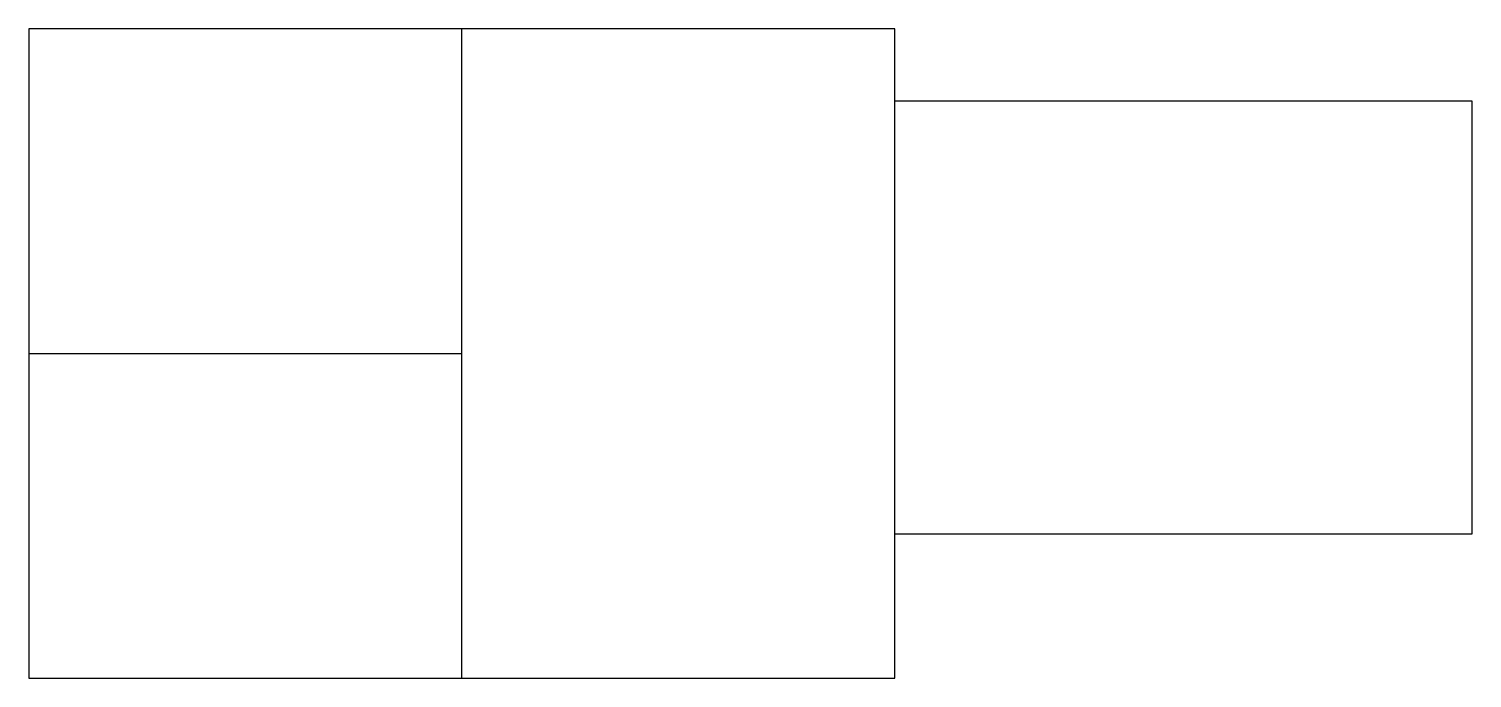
# Model space of a CAD drawing. Header units: millimetres. Extents: x 0 to 12000, y 0 to 5400.
import ezdxf

# ---------------------------------------------------------------- set-up
doc = ezdxf.new("R2010")
doc.units = ezdxf.units.MM
doc.layers.add('A-WALL', color=4, linetype='Continuous')

msp = doc.modelspace()

# ---------------------------------------------------------------- linework, layer by layer
at = {"layer": 'A-WALL'}
for p, q in [((7200, 5400), (0, 5400)), ((0, 5400), (0, 0)), ((3600, 800), (3600, 5400)), ((7200, 0), (7200, 5400)), ((12000, 4800), (7200, 4800)), ((12000, 1200), (12000, 4800)), ((0, 2700), (800, 2700)), ((800, 2700), (3600, 2700)), ((1700, 2700), (3600, 2700)), ((7200, 1200), (12000, 1200)), ((3600, 0), (3600, 800)), ((0, 0), (7200, 0))]:
    msp.add_line(p, q, dxfattribs=at)

doc.saveas('drawing.dxf')
